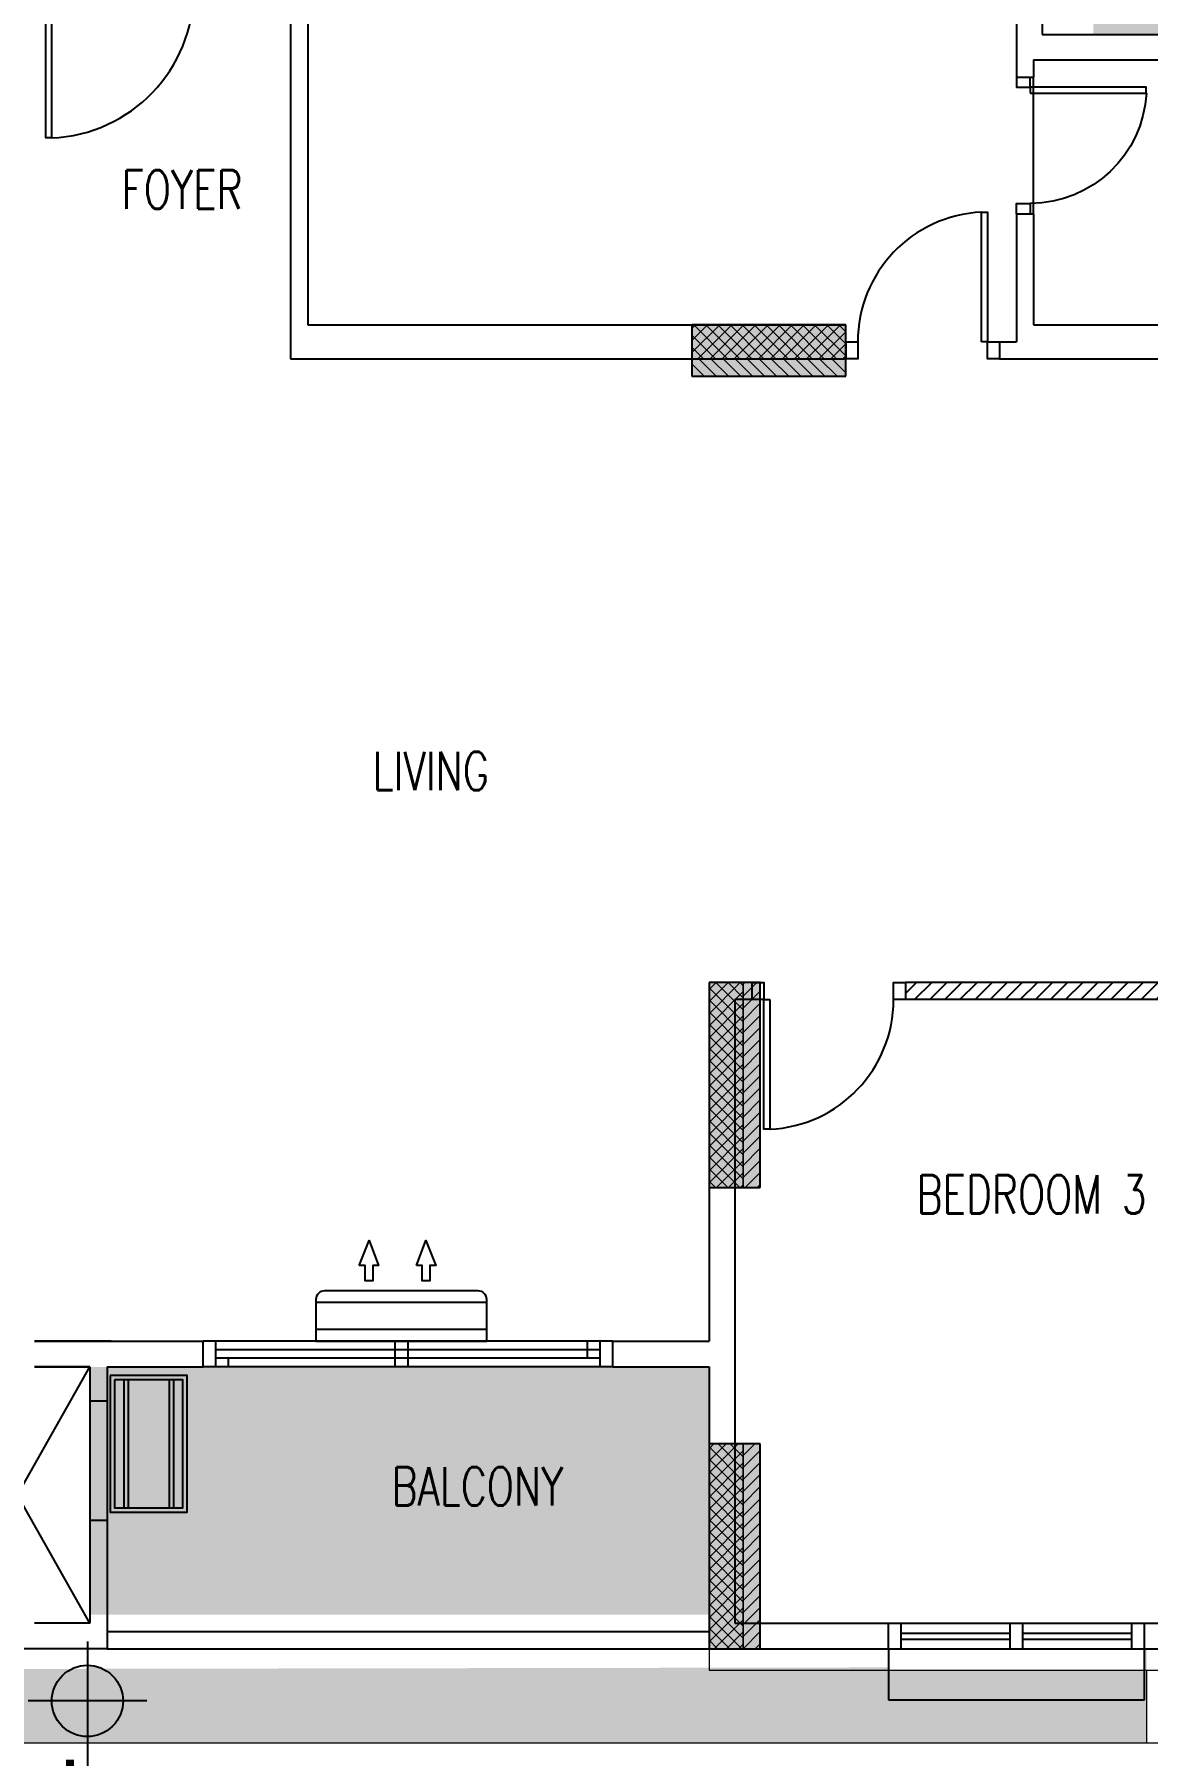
# Model space of a CAD drawing. Header units: millimetres. Extents: x 7964926 to 16080295, y -6277184 to -2986664.
# Drawn here: x 8006886 to 8013403, y -3138910 to -3128835 of the extents above; entities that cross this region are included whole.
import ezdxf

# ---------------------------------------------------------------- set-up
doc = ezdxf.new("R2010")
doc.units = ezdxf.units.MM
doc.header["$LTSCALE"] = 2000
doc.header["$MEASUREMENT"] = 0
doc.linetypes.add('DASHED2', pattern=[0.375, 0.25, -0.125])
doc.linetypes.add('HIDDEN', pattern=[0.375, 0.25, -0.125])
for name, color, linetype in [('a-AC units', 7, 'Continuous'), ('a-chajja', 2, 'HIDDEN'), ('a-col', 8, 'DASHED2'), ('a-cutout', 8, 'Continuous'), ('a-door', 8, 'Continuous'), ('a-hat col', 252, 'Continuous'), ('a-hatch wall', 8, 'Continuous'), ('a-railing', 2, 'Continuous'), ('a-text m', 8, 'Continuous'), ('a-tile drop', 1, 'Continuous'), ('a-wall', 8, 'Continuous'), ('a-window', 8, 'Continuous'), ('L-FL', 7, 'Continuous')]:
    doc.layers.add(name, color=color, linetype=linetype)
for name, color, linetype, lineweight in [('Building block', 7, 'Continuous', 9), ('L-CHAMBERS', 50, 'Continuous', 5), ('L-ELE 2', 30, 'Continuous', 15), ('L-SHRUBS', 96, 'Continuous', 18), ('STR-Balcony', 250, 'Continuous', 15), ('STR-Column', 250, 'Continuous', 15), ('STR-Column Hatch', 250, 'Continuous', 15)]:
    doc.layers.add(name, color=color, linetype=linetype, lineweight=lineweight)
doc.styles.add('a-100 txt m', font='romans.shx', dxfattribs={"width": 0.75, "height": 300})
doc.styles.add('Century Gothic', font='GOTHIC.TTF')
doc.styles.get("Standard").update_dxf_attribs({"font": 'romans.shx', "width": 0.75})
pattern_1 = [(0, (5509213.427, -3743671.92), (12.5, 25), [0, -25])]
pattern_2 = [(315, (7513797.237, -619250.35), (35.3553391, 35.3553391), []), (45, (7513797.237, -619250.35), (-35.3553391, 35.3553391), [])]
pattern_3 = [(45, (5499551.44, -3635123.786), (-35.3553391, 35.3553391), []), (135, (5499551.44, -3635123.786), (-35.3553391, -35.3553391), [])]
pattern_4 = [(45, (5499551.44, -3632223.786), (-35.3553391, 35.3553391), []), (135, (5499551.44, -3632223.786), (-35.3553391, -35.3553391), [])]
pattern_5 = [(45, (5513663.427, -3526993.836), (-35.3553391, 35.3553391), [])]
pattern_6 = [(45, (5513663.427, -3524093.836), (-35.3553391, 35.3553391), [])]
pattern_7 = [(315, (7621927.187, -633362.335), (35.3553391, 35.3553391), [])]

# ---------------------------------------------------------------- blocks, each defined once
blk = doc.blocks.new('basement - column')
at = {"layer": 'a-hat col'}
h = blk.add_hatch(color=256, dxfattribs=at)
h.dxf.hatch_style = 1
h.paths.add_polyline_path([(23550, -44474), (22650, -44474), (22650, -44774), (23550, -44774)])
h = blk.add_hatch(color=256, dxfattribs=at)
h.dxf.hatch_style = 1
h.paths.add_polyline_path([(23050, -48324), (22750, -48324), (22750, -49524), (23050, -49524)])
h = blk.add_hatch(color=256, dxfattribs=at)
h.dxf.hatch_style = 1
h.paths.add_polyline_path([(23050, -51024), (22750, -51024), (22750, -52224), (23050, -52224)])
at = {"layer": 'a-col', "linetype": 'DASHED2', "ltscale": 0.001}
for points in [[(22650, -44474), (22650, -44774), (23550, -44774), (23550, -44474)], [(22750, -49524), (23050, -49524), (23050, -48324), (22750, -48324)], [(22750, -52224), (23050, -52224), (23050, -51024), (22750, -51024)]]:
    blk.add_lwpolyline(points, close=True, dxfattribs=at)
blk = doc.blocks.new('*U162')
blk.add_line((1027, 0), (1027, 0))
for points in [[(0, 126), (73, 126), (73, 0), (0, 0)], [(1100, 0), (1027, 0), (1027, 126), (1100, 126)]]:
    blk.add_lwpolyline(points)
blk.add_lwpolyline([(110, 0), (110, -953), (73, -953), (73, 0)], close=True)
blk.add_arc((73, 0), 953, 272.2042, 0)
blk = doc.blocks.new('*U161')
blk.add_line((70, 0), (70, 0))
blk.add_lwpolyline([(795, 100), (795, 859), (830, 859), (830, 100)], close=True)
for points in [[(0, 100), (70, 100), (70, 0), (0, 0)], [(900, 0), (830, 0), (830, 100), (900, 100)]]:
    blk.add_lwpolyline(points)
blk.add_arc((830, 100), 760, 92.6396, 180)
blk = doc.blocks.new('*U160')
for points in [[(0, 80), (60, 80), (60, 0), (0, 0)], [(800, 80), (740, 80), (740, 0), (800, 0)]]:
    blk.add_lwpolyline(points)
blk.add_lwpolyline([(95, 0), (95, -679), (60, -679), (60, 0)], close=True)
blk.add_arc((57, 2), 683, 273.153, 359.7973)
blk = doc.blocks.new('sd2400')
for p, q in [((0, 150), (2400, 150)), ((75, 150), (75, 0)), ((1200, 150), (1200, 0)), ((1275, 150), (1275, 0)), ((2250, 150), (2250, 100)), ((2325, 150), (2325, 0)), ((0, 0), (2400, 0)), ((75, 100), (2325, 100)), ((75, 50), (2325, 50)), ((150, 100), (150, 0))]:
    blk.add_line(p, q)
blk = doc.blocks.new('AC IDU')
at = {"color": 8}
for p, q in [((419493, 283872), (419493, 284872)), ((419651, 283872), (419651, 284872))]:
    blk.add_line(p, q, dxfattribs=at)
blk.add_lwpolyline([(419423, 284872), (419668, 284872, -0.414214), (419718, 284822), (419718, 283922, -0.414214), (419668, 283872), (419423, 283872)], format="xyb", close=True, dxfattribs=at)
at = {"color": 252}
for points in [[(419867, 284460), (420012, 284516), (419867, 284573), (419867, 284539), (419776, 284539), (419776, 284494), (419867, 284494)], [(419867, 284126), (420012, 284183), (419867, 284239), (419867, 284205), (419776, 284205), (419776, 284160), (419867, 284160)]]:
    blk.add_lwpolyline(points, close=True, dxfattribs=at)
blk = doc.blocks.new('AC ODU')
at = {"color": 8}
for p, q in [((420369, 284087), (421119, 284087)), ((420369, 284062), (421119, 284062)), ((420369, 283822), (421119, 283822)), ((420369, 283797), (421119, 283797))]:
    blk.add_line(p, q, dxfattribs=at)
for points in [[(420344, 284167), (421144, 284167), (421144, 283717), (420344, 283717)], [(420369, 284142), (421119, 284142), (421119, 283742), (420369, 283742)]]:
    blk.add_lwpolyline(points, close=True, dxfattribs=at)
blk = doc.blocks.new('block 1')
at = {"layer": 'a-hatch wall'}
h = blk.add_hatch(dxfattribs=at)
h.set_pattern_fill('ANSI31', color=256, scale=500)
h.set_pattern_definition([(45, (1286095.437, 166168.526), (-44.1941738, 44.1941738), [])])
h.paths.add_polyline_path([(8092019, -2897830), (8092119, -2897830), (8092119, -2897730), (8091819, -2897730), (8089569, -2897730), (8089569, -2897830), (8091919, -2897830), (8091919, -2900280), (8092019, -2900280)])
at = {"layer": 'a-chajja', "ltscale": 0.005}
blk.add_lwpolyline([(8089469, -2901630), (8089469, -2901930), (8090969, -2901930), (8090969, -2901630)], dxfattribs=at)
at = {"layer": 'a-cutout', "linetype": 'HIDDEN', "ltscale": 1000}
for p, q in [((8083944, -2901480), (8084794, -2899980)), ((8084794, -2901480), (8083944, -2899980))]:
    blk.add_line(p, q, dxfattribs=at)
at = {"layer": 'a-door'}
for p, q in [((8084794, -2900180), (8084794, -2900880)), ((8084894, -2900180), (8084894, -2900880))]:
    blk.add_line(p, q, dxfattribs=at)
at = {"layer": 'a-railing'}
for p, q in [((8084894, -2901530), (8088419, -2901530)), ((8084894, -2901630), (8088419, -2901630))]:
    blk.add_line(p, q, dxfattribs=at)
at = {"layer": 'a-tile drop', "color": 8}
blk.add_line((8090319, -2893230), (8090319, -2892430), dxfattribs=at)
at = {"layer": 'a-wall'}
for p, q in [((8086069, -2889905), (8086069, -2893880)), ((8090219, -2891805), (8090219, -2892430)), ((8090369, -2891805), (8090369, -2892180)), ((8085969, -2891955), (8085969, -2894080)), ((8090369, -2892180), (8093869, -2892180)), ((8090319, -2892330), (8090319, -2892430)), ((8090319, -2892330), (8092769, -2892330)), ((8090219, -2892430), (8090319, -2892430)), ((8090219, -2893230), (8090219, -2893980)), ((8090219, -2893230), (8090319, -2893230)), ((8090319, -2893230), (8090319, -2893880)), ((8086069, -2893880), (8089219, -2893880)), ((8090319, -2893880), (8092769, -2893880)), ((8089219, -2893980), (8089219, -2894080)), ((8090119, -2893980), (8090219, -2893980)), ((8090119, -2893980), (8090119, -2894080)), ((8085969, -2894080), (8089219, -2894080)), ((8090119, -2894080), (8090369, -2894080)), ((8090369, -2894080), (8093669, -2894080)), ((8088669, -2897730), (8088419, -2897730)), ((8088419, -2897730), (8088419, -2899830)), ((8088669, -2897730), (8088669, -2897830)), ((8092169, -2897730), (8089569, -2897730)), ((8089569, -2897730), (8089569, -2897830)), ((8088669, -2897830), (8088569, -2897830)), ((8088569, -2897830), (8088569, -2901480)), ((8091919, -2897830), (8089569, -2897830)), ((8084469, -2899830), (8085456, -2899830)), ((8084919, -2899830), (8084469, -2899830)), ((8085456, -2899980), (8085456, -2899830)), ((8087856, -2899830), (8088419, -2899830)), ((8087856, -2899980), (8087856, -2899830)), ((8084469, -2899980), (8084794, -2899980)), ((8084794, -2899980), (8084469, -2899980)), ((8084794, -2899980), (8084794, -2900180)), ((8084894, -2899980), (8085456, -2899980)), ((8084894, -2899980), (8084894, -2900180)), ((8087856, -2899980), (8088419, -2899980)), ((8088419, -2899980), (8088419, -2901630)), ((8084894, -2900180), (8084794, -2900180)), ((8084794, -2900880), (8084794, -2901480)), ((8084894, -2900880), (8084794, -2900880)), ((8084894, -2900880), (8084894, -2901630)), ((8084794, -2901480), (8084469, -2901480)), ((8088569, -2901480), (8089469, -2901480)), ((8089469, -2901630), (8089469, -2901480)), ((8090969, -2901630), (8090969, -2901480)), ((8090969, -2901480), (8091919, -2901480)), ((8084894, -2901630), (8084269, -2901630)), ((8088419, -2901630), (8089469, -2901630)), ((8090969, -2901630), (8092794, -2901630))]:
    blk.add_line(p, q, dxfattribs=at)
at = {"layer": 'a-window'}
for p, q in [((8089469, -2901480), (8090969, -2901480)), ((8089544, -2901630), (8089544, -2901480)), ((8090181, -2901630), (8090181, -2901480)), ((8090256, -2901630), (8090256, -2901480)), ((8090894, -2901630), (8090894, -2901480)), ((8089544, -2901538), (8090181, -2901538)), ((8089544, -2901573), (8090181, -2901573)), ((8090256, -2901538), (8090894, -2901538)), ((8090256, -2901573), (8090894, -2901573)), ((8089469, -2901630), (8090969, -2901630))]:
    blk.add_line(p, q, dxfattribs=at)
at = {"layer": 'a-AC units', "xscale": -1}
for name, p, rotation in [('AC IDU', (7802245, -3319253), 270.0000000001227), ('AC IDU', (7802245, -3319253), 270.0000000001227), ('AC ODU', (8369080, -2479686), 90)]:
    blk.add_blockref(name, p, dxfattribs=dict(at, rotation=rotation))
at = {"layer": 'a-door', "extrusion": (0, 0, -1), "xscale": -0.9090909090908456, "yscale": 0.9090909090908456, "zscale": -0.9090909090908456, "rotation": 5.690729032004072e-05}
blk.add_blockref('*U162', (-8084469, -2891920), dxfattribs=at)
at = {"layer": 'a-door', "xscale": -1, "rotation": 90}
blk.add_blockref('*U160', (8090299, -2892430), dxfattribs=at)
at = {"layer": 'a-door'}
blk.add_blockref('*U161', (8089219, -2894080), dxfattribs=at)
at = {"layer": 'a-door', "rotation": 180}
for name, p in [('*U161', (8089569, -2897730)), ('sd2400', (8087856, -2899830))]:
    blk.add_blockref(name, p, dxfattribs=at)
blk = doc.blocks.new('finish lvl')
h = blk.add_hatch(color=256)
edge = h.paths.add_edge_path()
edge.add_ellipse((0.0378, 0.003), major_axis=(-0.0305, 0.0305), ratio=1, start_angle=-45, end_angle=45)
edge.add_line((-0.0053, 0.003), (0.0378, 0.003))
edge.add_line((0.0378, 0.003), (0.0378, 0.0461))
edge = h.paths.add_edge_path()
edge.add_ellipse((0.0378, 0.003), major_axis=(-0.0305, 0.0305), ratio=1, start_angle=135, end_angle=225)
edge.add_line((0.0809, 0.003), (0.0378, 0.003))
edge.add_line((0.0378, 0.003), (0.0378, -0.0401))
for p, q in [((0.0378, 0.0748), (0.0378, -0.0688)), ((-0.034, 0.003), (0.4857, 0.003))]:
    blk.add_line(p, q)
blk.add_ellipse((0.0378, 0.003), major_axis=(-0.0305, 0.0305), ratio=1, start_param=1.570796326794534, end_param=7.85398163397412)
at = {"layer": 'L-FL'}
for tag, p in [('%%P0.00', (0.1256, 0.0357)), ('FIN.LVL.', (0.1075, -0.103))]:
    blk.add_attdef(tag, p, '', height=0.08, dxfattribs=at)

msp = doc.modelspace()

# ---------------------------------------------------------------- hatches: boundary and pattern name
at = {"layer": 'L-SHRUBS'}
h = msp.add_hatch(dxfattribs=at)
h.set_pattern_fill('GRASS', color=256, scale=200)
h.set_pattern_definition([(90, (83511.5, 57551.15), (-141.4213562, 141.4213562), [37.5, -245.3427126]), (45, (83511.5, 57551.15), (-141.4213562, 141.4213562), [37.5, -162.5]), (135, (83511.5, 57551.15), (-141.4213562, -141.4213562), [37.5, -162.5])])
edge = h.paths.add_edge_path()
edge.add_arc((7993336.1, -3138285), 550, 180, 270)
edge.add_line((7993336.1, -3138835), (7998973.7, -3138835))
edge.add_line((7998973.7, -3138835), (7998973.7, -3138410))
edge.add_line((7998973.7, -3138410), (7995136.3, -3138410))
edge.add_line((7995136.3, -3138410), (7995136.3, -3138585))
edge.add_line((7995136.3, -3138585), (7993636.3, -3138585))
edge.add_line((7993636.3, -3138585), (7993636.3, -3138285))
edge.add_line((7993636.3, -3138285), (7992786.1, -3138285))
h.paths.add_polyline_path([(8013398.7, -3138835), (8013398.7, -3138285), (8013386.3, -3138285), (8013386.3, -3138410), (8011886.3, -3138410), (8011886.3, -3138394), (8002736.1, -3138410), (8001562, -3138410), (8000943, -3138410), (8000186.3, -3138410), (7999723.7, -3138410), (7999723.7, -3138835)])
h.paths.add_polyline_path([(8021751.1, -3135423), (8022551.1, -3135423), (8022551.1, -3136221.6), (8021751.1, -3136221.6)], flags=16)
h.paths.add_polyline_path([(8014457.4, -3126783.4), (8014457, -3125984.8), (8015257.4, -3125983.4), (8015257.4, -3126783.4)], flags=16)
h.paths.add_polyline_path([(8023561.3, -3136560), (8023211.3, -3136560), (8023211.3, -3136210), (8023561.3, -3136210)])
edge = h.paths.add_edge_path()
edge.add_line((8007986.1, -3125310), (8007986.1, -3126310))
edge.add_line((8007986.1, -3126310), (8013086.3, -3126310))
edge.add_line((8013086.3, -3126310), (8013086.3, -3128835))
edge.add_line((8013086.3, -3128835), (8016286.3, -3128835))
edge.add_line((8016286.3, -3128835), (8016286.3, -3129610))
edge.add_line((8016286.3, -3129610), (8020439.7, -3129619.6))
edge.add_line((8020439.7, -3129619.6), (8020439.7, -3128855))
edge.add_line((8020439.7, -3128855), (8021239.7, -3128855))
edge.add_line((8021239.7, -3128855), (8021239.7, -3129653.5))
edge.add_line((8021239.7, -3129653.5), (8020811.1, -3129653.5))
edge.add_line((8020811.1, -3129653.5), (8020811.1, -3138285))
edge.add_line((8020811.1, -3138285), (8020686.2, -3138285))
edge.add_line((8020686.2, -3138285), (8020686.1, -3138410))
edge.add_line((8020686.1, -3138410), (8019936.3, -3138410))
edge.add_line((8019936.3, -3138410), (8019936.3, -3138585))
edge.add_line((8019936.3, -3138585), (8018436.3, -3138585))
edge.add_line((8018436.3, -3138585), (8018436.3, -3138285))
edge.add_line((8018436.3, -3138285), (8014148.7, -3138285))
edge.add_line((8014148.7, -3138285), (8014148.7, -3138835))
edge.add_line((8014148.7, -3138835), (8021361.3, -3138835))
edge.add_arc((8021503.5, -3136531.6), 2307.7, 266.46598, 359.91659)
edge.add_line((8023811.3, -3136535), (8023811.3, -3127410))
edge.add_line((8023811.3, -3127410), (8015336.3, -3127410))
edge.add_line((8015336.3, -3127410), (8015336.3, -3125910))
edge.add_line((8015336.3, -3125910), (8014586.3, -3125910))
edge.add_line((8014586.3, -3125910), (8014586.3, -3125310))
edge.add_line((8014586.3, -3125310), (8007986.1, -3125310))
at = {"layer": 'STR-Balcony', "linetype": 'Continuous'}
h = msp.add_hatch(dxfattribs=at)
h.set_pattern_fill('DOTS', color=256, scale=400, style=0)
h.set_pattern_definition(pattern_1)
h.paths.add_polyline_path([(8010836.1, -3136635), (8007211.1, -3136635), (8007211.1, -3138085), (8010836.1, -3138085), (8010836.1, -3137435)])
h = msp.add_hatch(dxfattribs=at)
h.set_pattern_fill('DOTS', color=256, scale=400, style=0)
h.set_pattern_definition(pattern_1)
h.paths.add_polyline_path([(8010836.1, -3136635), (8007211.1, -3136635), (8007211.1, -3138085), (8010836.1, -3138085), (8010836.1, -3137435)])
at = {"layer": 'STR-Column Hatch'}
h = msp.add_hatch(dxfattribs=at)
h.set_pattern_fill('ANSI37', color=250, scale=400, angle=-90)
h.set_pattern_definition(pattern_2)
h.paths.add_polyline_path([(8010736.1, -3130535), (8010736.1, -3130735), (8011636.1, -3130735), (8011636.1, -3130535)])
h = msp.add_hatch(dxfattribs=at)
h.set_pattern_fill('ANSI37', color=250, scale=400, angle=-90)
h.set_pattern_definition(pattern_2)
h.paths.add_polyline_path([(8010736.1, -3130535), (8010736.1, -3130735), (8011636.1, -3130735), (8011636.1, -3130535)])
h = msp.add_hatch(dxfattribs=at)
h.set_pattern_fill('ANSI31', color=250, scale=400, angle=-90)
h.set_pattern_definition(pattern_7)
h.paths.add_polyline_path([(8010736.1, -3130735), (8010736.1, -3130835), (8011636.1, -3130835), (8011636.1, -3130735)])
h = msp.add_hatch(dxfattribs=at)
h.set_pattern_fill('ANSI31', color=250, scale=400, angle=-90)
h.set_pattern_definition(pattern_7)
h.paths.add_polyline_path([(8010736.1, -3130735), (8010736.1, -3130835), (8011636.1, -3130835), (8011636.1, -3130735)])
h = msp.add_hatch(dxfattribs=at)
h.set_pattern_fill('ANSI37', color=250, scale=400)
h.set_pattern_definition(pattern_4)
h.paths.add_polyline_path([(8010836.1, -3135585), (8011036.1, -3135585), (8011036.1, -3134385), (8010836.1, -3134385)])
h = msp.add_hatch(dxfattribs=at)
h.set_pattern_fill('ANSI37', color=250, scale=400)
h.set_pattern_definition(pattern_4)
h.paths.add_polyline_path([(8010836.1, -3135585), (8011036.1, -3135585), (8011036.1, -3134385), (8010836.1, -3134385)])
h = msp.add_hatch(dxfattribs=at)
h.set_pattern_fill('ANSI31', color=250, scale=400)
h.set_pattern_definition(pattern_6)
h.paths.add_polyline_path([(8011036.1, -3135585), (8011136.1, -3135585), (8011136.1, -3134385), (8011036.1, -3134385)])
h = msp.add_hatch(dxfattribs=at)
h.set_pattern_fill('ANSI31', color=250, scale=400)
h.set_pattern_definition(pattern_6)
h.paths.add_polyline_path([(8011036.1, -3135585), (8011136.1, -3135585), (8011136.1, -3134385), (8011036.1, -3134385)])
h = msp.add_hatch(dxfattribs=at)
h.set_pattern_fill('ANSI37', color=250, scale=400)
h.set_pattern_definition(pattern_3)
h.paths.add_polyline_path([(8010836.1, -3138285), (8011036.1, -3138285), (8011036.1, -3137085), (8010836.1, -3137085)])
h = msp.add_hatch(dxfattribs=at)
h.set_pattern_fill('ANSI37', color=250, scale=400)
h.set_pattern_definition(pattern_3)
h.paths.add_polyline_path([(8010836.1, -3138285), (8011036.1, -3138285), (8011036.1, -3137085), (8010836.1, -3137085)])
h = msp.add_hatch(dxfattribs=at)
h.set_pattern_fill('ANSI31', color=250, scale=400)
h.set_pattern_definition(pattern_5)
h.paths.add_polyline_path([(8011036.1, -3138285), (8011136.1, -3138285), (8011136.1, -3137085), (8011036.1, -3137085)])
h = msp.add_hatch(dxfattribs=at)
h.set_pattern_fill('ANSI31', color=250, scale=400)
h.set_pattern_definition(pattern_5)
h.paths.add_polyline_path([(8011036.1, -3138285), (8011136.1, -3138285), (8011136.1, -3137085), (8011036.1, -3137085)])

# ---------------------------------------------------------------- linework, layer by layer
at = {"layer": 'L-CHAMBERS', "color": 42}
msp.add_lwpolyline([(8013398.7, -3138839.7), (8013398.7, -3138414.7)], dxfattribs=at)
at = {"layer": 'L-ELE 2'}
msp.add_line((7993336.1, -3138835), (8021511.3, -3138835), dxfattribs=at)
for points in [[(8010836.1, -3138285), (8010836.1, -3138410)], [(8010836.1, -3138410), (8020686.1, -3138410), (8020686.2, -3138285)]]:
    msp.add_lwpolyline(points, dxfattribs=at)
at = {"layer": 'STR-Column', "color": 8}
for points in [[(8010736.1, -3130535), (8010736.1, -3130735), (8011636.1, -3130735), (8011636.1, -3130535)], [(8010736.1, -3130535), (8010736.1, -3130735), (8011636.1, -3130735), (8011636.1, -3130535)], [(8010736.1, -3130735), (8010736.1, -3130835), (8011636.1, -3130835), (8011636.1, -3130735)], [(8010736.1, -3130735), (8010736.1, -3130835), (8011636.1, -3130835), (8011636.1, -3130735)], [(8010836.1, -3135585), (8011036.1, -3135585), (8011036.1, -3134385), (8010836.1, -3134385)], [(8010836.1, -3135585), (8011036.1, -3135585), (8011036.1, -3134385), (8010836.1, -3134385)], [(8011036.1, -3135585), (8011136.1, -3135585), (8011136.1, -3134385), (8011036.1, -3134385)], [(8011036.1, -3135585), (8011136.1, -3135585), (8011136.1, -3134385), (8011036.1, -3134385)], [(8010836.1, -3138285), (8011036.1, -3138285), (8011036.1, -3137085), (8010836.1, -3137085)], [(8010836.1, -3138285), (8011036.1, -3138285), (8011036.1, -3137085), (8010836.1, -3137085)], [(8011036.1, -3138285), (8011136.1, -3138285), (8011136.1, -3137085), (8011036.1, -3137085)], [(8011036.1, -3138285), (8011136.1, -3138285), (8011136.1, -3137085), (8011036.1, -3137085)]]:
    msp.add_lwpolyline(points, close=True, dxfattribs=at)

# ---------------------------------------------------------------- block references
at = {"layer": 'Building block', "color": 8}
msp.add_blockref('block 1', (-77582.6, -236654.6), dxfattribs=at)
at = {"layer": 'L-FL', "ltscale": 0.5}
ref = msp.add_blockref('finish lvl', (8007181.8, -3138407.5), dxfattribs=dict(at, xscale=4835.363999980465, yscale=4835.363999980465, zscale=4835.363999980465, rotation=269.9995789342015))
ref.add_attrib('FIN.LVL.', 'FGL', (8007118.8, -3140023.3, 0), dxfattribs={"ltscale": 0.5, "height": 426.24, "rotation": 89.99958, "style": 'Century Gothic'})
ref.add_attrib('%%P0.00', '+100.225', (8007779.7, -3141373.8), dxfattribs={"ltscale": 0.5, "height": 426.24, "rotation": 89.99958, "style": 'Century Gothic'})
at = {"layer": 'STR-Column', "ltscale": 1000}
msp.add_blockref('basement - column', (7988086.1, -3086060.7), dxfattribs=at)

# ---------------------------------------------------------------- texts
at = {"layer": 'a-text m', "char_height": 225, "style": 'a-100 txt m'}
for s, width, insert, attachment_point in [('FOYER', 1263.139, (8008105, -3129630.2), 3), ('LIVING', 2510.623, (8009546.5, -3133034.1), 3), ('BEDROOM 3', 2510.623, (8013396.8, -3135512.5), 3), ('BALCONY', 2510.623, (8009983, -3137446.2), 9)]:
    msp.add_mtext_dynamic_manual_height_columns(s, width=width, gutter_width=1, heights=[0], dxfattribs=dict(at, insert=insert, attachment_point=attachment_point))

doc.saveas('drawing.dxf')
